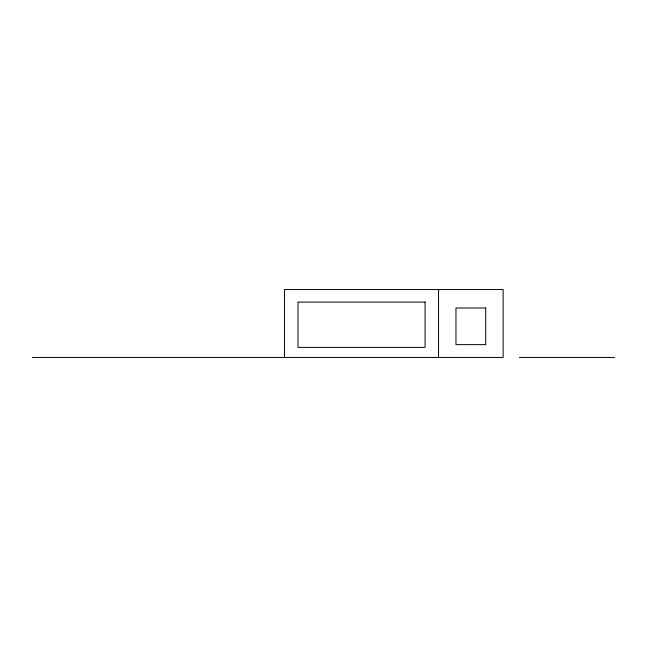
<?xml version="1.0" encoding="UTF-8"?>
<svg xmlns="http://www.w3.org/2000/svg" width="647" height="647" viewBox="0 0 647 647"><rect width="100%" height="100%" fill="white"/><g stroke="black" fill="none" stroke-linecap="round" stroke-linejoin="round"><path stroke-width="0.97" d="M32.35 357.451L503.131 357.451L503.131 289.549L284.534 289.549L284.534 357.451M519.363 357.451L614.65 357.451M438.545 289.549L438.545 357.451M425.087 302.092L297.992 302.092L297.992 347.382L425.087 347.382L425.087 302.092M485.703 307.98L455.965 307.98L455.965 344.633L485.703 344.633L485.703 307.98"/></g></svg>
